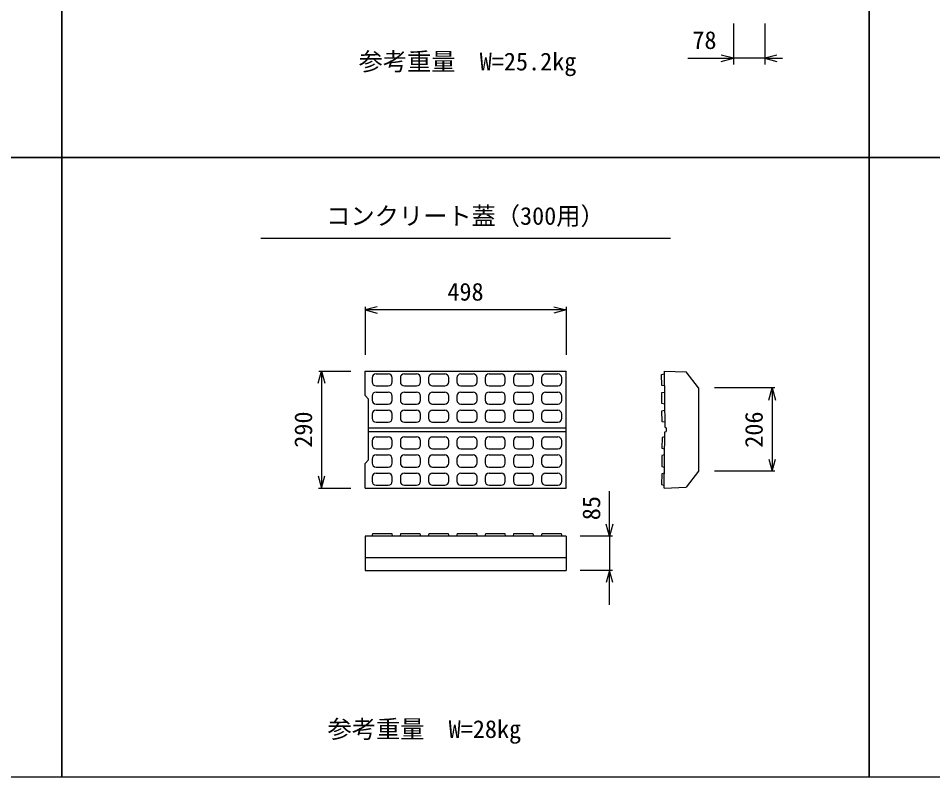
# Model space of a CAD drawing. Units: millimetres, scale not verified. Extents: x -16800 to 16800, y -5940 to 5940.
# Drawn here: x -5016 to -2751, y -1649 to 229 of the extents above; entities that cross this region are included whole.
import ezdxf
from ezdxf.enums import TextEntityAlignment as Align

# ---------------------------------------------------------------- set-up
doc = ezdxf.new("R2010")
doc.units = ezdxf.units.MM
doc.header["$LTSCALE"] = 20
for name, color, linetype, lineweight in [('0-0_DIM', 7, 'Continuous', 25), ('0-2_HATCH', 6, 'Continuous', 25), ('0-5_OUTLINE', 3, 'Continuous', 25), ('0-6_TXT', 7, 'Continuous', 25)]:
    doc.layers.add(name, color=color, linetype=linetype, lineweight=lineweight)
doc.styles.add('ＭＳ ゴシック', font='')
doc.styles.get('ＭＳ ゴシック').set_extended_font_data('MS Gothic')

msp = doc.modelspace()

# ---------------------------------------------------------------- linework, layer by layer
at = {"layer": '0-0_DIM'}
for p, q in [((-3244.69, 216.85), (-3244.69, 115.26)), ((-3166.69, 216.85), (-3166.69, 115.26)), ((-3357.3, 130.26), (-3244.69, 130.26)), ((-3166.69, 130.26), (-3244.69, 130.26)), ((-3166.69, 130.26), (-3123.22, 130.26)), ((-4157.23, -485.67), (-4157.23, -604.42)), ((-3659.23, -493.17), (-4157.23, -493.17)), ((-3659.23, -485.67), (-3659.23, -604.42)), ((-4272.05, -644.42), (-4192.23, -644.42)), ((-4265.05, -644.42), (-4265.05, -934.42)), ((-3141.72, -686.42), (-3291.23, -686.42)), ((-3148.72, -686.42), (-3148.72, -892.42)), ((-3141.72, -892.42), (-3291.23, -892.42)), ((-4272.55, -934.42), (-4192.23, -934.42)), ((-3551.41, -1053.71), (-3551.41, -942.44)), ((-3543.91, -1053.71), (-3624.23, -1053.71)), ((-3551.41, -1053.71), (-3551.41, -1138.71)), ((-3543.91, -1138.71), (-3624.23, -1138.71)), ((-3551.41, -1223.71), (-3551.41, -1138.71))]:
    msp.add_line(p, q, dxfattribs=at)
for points in [[(-3274.69, 122.22), (-3244.69, 130.26), (-3274.69, 138.3)], [(-3136.69, 138.3), (-3166.69, 130.26), (-3136.69, 122.22)], [(-4127.23, -485.14), (-4157.23, -493.17), (-4127.23, -501.21)], [(-3689.23, -485.14), (-3659.23, -493.17), (-3689.23, -501.21)], [(-4273.09, -674.42), (-4265.05, -644.42), (-4257.02, -674.42)], [(-3156.76, -716.42), (-3148.72, -686.42), (-3140.68, -716.42)], [(-3156.76, -862.42), (-3148.72, -892.42), (-3140.68, -862.42)], [(-4273.09, -904.42), (-4265.05, -934.42), (-4257.02, -904.42)], [(-3543.37, -1023.71), (-3551.41, -1053.71), (-3559.45, -1023.71)], [(-3543.37, -1168.71), (-3551.41, -1138.71), (-3559.45, -1168.71)]]:
    msp.add_lwpolyline(points, dxfattribs=at)
at = {"layer": '0-2_HATCH'}
for p, q in [((-4129.73, -651.42), (-4099.73, -651.42)), ((-4059.73, -651.42), (-4029.73, -651.42)), ((-3989.73, -651.42), (-3959.73, -651.42)), ((-3919.73, -651.42), (-3889.73, -651.42)), ((-3849.73, -651.42), (-3819.73, -651.42)), ((-3779.73, -651.42), (-3749.73, -651.42)), ((-3709.73, -651.42), (-3679.73, -651.42)), ((-4139.73, -661.42), (-4139.73, -671.42)), ((-4089.73, -671.42), (-4089.73, -661.42)), ((-4069.73, -661.42), (-4069.73, -671.42)), ((-4019.73, -671.42), (-4019.73, -661.42)), ((-3999.73, -661.42), (-3999.73, -671.42)), ((-3949.73, -671.42), (-3949.73, -661.42)), ((-3929.73, -661.42), (-3929.73, -671.42)), ((-3879.73, -671.42), (-3879.73, -661.42)), ((-3859.73, -661.42), (-3859.73, -671.42)), ((-3809.73, -671.42), (-3809.73, -661.42)), ((-3789.73, -661.42), (-3789.73, -671.42)), ((-3739.73, -671.42), (-3739.73, -661.42)), ((-3719.73, -661.42), (-3719.73, -671.42)), ((-3669.73, -671.42), (-3669.73, -661.42)), ((-4129.73, -681.42), (-4099.73, -681.42)), ((-4129.73, -696.42), (-4099.73, -696.42)), ((-4059.73, -681.42), (-4029.73, -681.42)), ((-4059.73, -696.42), (-4029.73, -696.42)), ((-3989.73, -681.42), (-3959.73, -681.42)), ((-3989.73, -696.42), (-3959.73, -696.42)), ((-3919.73, -681.42), (-3889.73, -681.42)), ((-3919.73, -696.42), (-3889.73, -696.42)), ((-3849.73, -681.42), (-3819.73, -681.42)), ((-3849.73, -696.42), (-3819.73, -696.42)), ((-3779.73, -681.42), (-3749.73, -681.42)), ((-3779.73, -696.42), (-3749.73, -696.42)), ((-3709.73, -681.42), (-3679.73, -681.42)), ((-3709.73, -696.42), (-3679.73, -696.42)), ((-3415.83, -681.42), (-3422.35, -679.92)), ((-4139.73, -706.42), (-4139.73, -716.42)), ((-4089.73, -716.42), (-4089.73, -706.42)), ((-4069.73, -706.42), (-4069.73, -716.42)), ((-4019.73, -716.42), (-4019.73, -706.42)), ((-3999.73, -706.42), (-3999.73, -716.42)), ((-3949.73, -716.42), (-3949.73, -706.42)), ((-3929.73, -706.42), (-3929.73, -716.42)), ((-3879.73, -716.42), (-3879.73, -706.42)), ((-3859.73, -706.42), (-3859.73, -716.42)), ((-3809.73, -716.42), (-3809.73, -706.42)), ((-3789.73, -706.42), (-3789.73, -716.42)), ((-3739.73, -716.42), (-3739.73, -706.42)), ((-3719.73, -706.42), (-3719.73, -716.42)), ((-3669.73, -716.42), (-3669.73, -706.42)), ((-4129.73, -726.42), (-4099.73, -726.42)), ((-4129.73, -741.42), (-4099.73, -741.42)), ((-4059.73, -726.42), (-4029.73, -726.42)), ((-4059.73, -741.42), (-4029.73, -741.42)), ((-3989.73, -726.42), (-3959.73, -726.42)), ((-3989.73, -741.42), (-3959.73, -741.42)), ((-3919.73, -726.42), (-3889.73, -726.42)), ((-3919.73, -741.42), (-3889.73, -741.42)), ((-3849.73, -726.42), (-3819.73, -726.42)), ((-3849.73, -741.42), (-3819.73, -741.42)), ((-3779.73, -726.42), (-3749.73, -726.42)), ((-3779.73, -741.42), (-3749.73, -741.42)), ((-3709.73, -726.42), (-3679.73, -726.42)), ((-3709.73, -741.42), (-3679.73, -741.42)), ((-3415.37, -726.42), (-3421.89, -724.92)), ((-4139.73, -751.42), (-4139.73, -761.42)), ((-4089.73, -761.42), (-4089.73, -751.42)), ((-4069.73, -751.42), (-4069.73, -761.42)), ((-4019.73, -761.42), (-4019.73, -751.42)), ((-3999.73, -751.42), (-3999.73, -761.42)), ((-3949.73, -761.42), (-3949.73, -751.42)), ((-3929.73, -751.42), (-3929.73, -761.42)), ((-3879.73, -761.42), (-3879.73, -751.42)), ((-3859.73, -751.42), (-3859.73, -761.42)), ((-3809.73, -761.42), (-3809.73, -751.42)), ((-3789.73, -751.42), (-3789.73, -761.42)), ((-3739.73, -761.42), (-3739.73, -751.42)), ((-3719.73, -751.42), (-3719.73, -761.42)), ((-3669.73, -761.42), (-3669.73, -751.42)), ((-3414.91, -771.42), (-3421.43, -769.92)), ((-4129.73, -771.42), (-4099.73, -771.42)), ((-4059.73, -771.42), (-4029.73, -771.42)), ((-3989.73, -771.42), (-3959.73, -771.42)), ((-3919.73, -771.42), (-3889.73, -771.42)), ((-3849.73, -771.42), (-3819.73, -771.42)), ((-3779.73, -771.42), (-3749.73, -771.42)), ((-3709.73, -771.42), (-3679.73, -771.42)), ((-4129.73, -807.42), (-4099.73, -807.42)), ((-4059.73, -807.42), (-4029.73, -807.42)), ((-3989.73, -807.42), (-3959.73, -807.42)), ((-3919.73, -807.42), (-3889.73, -807.42)), ((-3849.73, -807.42), (-3819.73, -807.42)), ((-3779.73, -807.42), (-3749.73, -807.42)), ((-3709.73, -807.42), (-3679.73, -807.42)), ((-3414.91, -807.42), (-3421.43, -808.92)), ((-4139.73, -817.42), (-4139.73, -827.42)), ((-4129.73, -837.42), (-4099.73, -837.42)), ((-4089.73, -827.42), (-4089.73, -817.42)), ((-4069.73, -817.42), (-4069.73, -827.42)), ((-4059.73, -837.42), (-4029.73, -837.42)), ((-4019.73, -827.42), (-4019.73, -817.42)), ((-3999.73, -817.42), (-3999.73, -827.42)), ((-3989.73, -837.42), (-3959.73, -837.42)), ((-3949.73, -827.42), (-3949.73, -817.42)), ((-3929.73, -817.42), (-3929.73, -827.42)), ((-3919.73, -837.42), (-3889.73, -837.42)), ((-3879.73, -827.42), (-3879.73, -817.42)), ((-3859.73, -817.42), (-3859.73, -827.42)), ((-3849.73, -837.42), (-3819.73, -837.42)), ((-3809.73, -827.42), (-3809.73, -817.42)), ((-3789.73, -817.42), (-3789.73, -827.42)), ((-3779.73, -837.42), (-3749.73, -837.42)), ((-3739.73, -827.42), (-3739.73, -817.42)), ((-3719.73, -817.42), (-3719.73, -827.42)), ((-3709.73, -837.42), (-3679.73, -837.42)), ((-3669.73, -827.42), (-3669.73, -817.42)), ((-4129.73, -852.42), (-4099.73, -852.42)), ((-4059.73, -852.42), (-4029.73, -852.42)), ((-3989.73, -852.42), (-3959.73, -852.42)), ((-3919.73, -852.42), (-3889.73, -852.42)), ((-3849.73, -852.42), (-3819.73, -852.42)), ((-3779.73, -852.42), (-3749.73, -852.42)), ((-3709.73, -852.42), (-3679.73, -852.42)), ((-3415.37, -852.42), (-3421.89, -853.92)), ((-4139.73, -862.42), (-4139.73, -872.42)), ((-4129.73, -882.42), (-4099.73, -882.42)), ((-4089.73, -872.42), (-4089.73, -862.42)), ((-4069.73, -862.42), (-4069.73, -872.42)), ((-4059.73, -882.42), (-4029.73, -882.42)), ((-4019.73, -872.42), (-4019.73, -862.42)), ((-3999.73, -862.42), (-3999.73, -872.42)), ((-3989.73, -882.42), (-3959.73, -882.42)), ((-3949.73, -872.42), (-3949.73, -862.42)), ((-3929.73, -862.42), (-3929.73, -872.42)), ((-3919.73, -882.42), (-3889.73, -882.42)), ((-3879.73, -872.42), (-3879.73, -862.42)), ((-3859.73, -862.42), (-3859.73, -872.42)), ((-3849.73, -882.42), (-3819.73, -882.42)), ((-3809.73, -872.42), (-3809.73, -862.42)), ((-3789.73, -862.42), (-3789.73, -872.42)), ((-3779.73, -882.42), (-3749.73, -882.42)), ((-3739.73, -872.42), (-3739.73, -862.42)), ((-3719.73, -862.42), (-3719.73, -872.42)), ((-3709.73, -882.42), (-3679.73, -882.42)), ((-3669.73, -872.42), (-3669.73, -862.42)), ((-4129.73, -897.42), (-4099.73, -897.42)), ((-4059.73, -897.42), (-4029.73, -897.42)), ((-3989.73, -897.42), (-3959.73, -897.42)), ((-3919.73, -897.42), (-3889.73, -897.42)), ((-3849.73, -897.42), (-3819.73, -897.42)), ((-3779.73, -897.42), (-3749.73, -897.42)), ((-3709.73, -897.42), (-3679.73, -897.42)), ((-3415.83, -897.42), (-3422.35, -898.92)), ((-4139.73, -907.42), (-4139.73, -917.42)), ((-4129.73, -927.42), (-4099.73, -927.42)), ((-4089.73, -917.42), (-4089.73, -907.42)), ((-4069.73, -907.42), (-4069.73, -917.42)), ((-4059.73, -927.42), (-4029.73, -927.42)), ((-4019.73, -917.42), (-4019.73, -907.42)), ((-3999.73, -907.42), (-3999.73, -917.42)), ((-3989.73, -927.42), (-3959.73, -927.42)), ((-3949.73, -917.42), (-3949.73, -907.42)), ((-3929.73, -907.42), (-3929.73, -917.42)), ((-3919.73, -927.42), (-3889.73, -927.42)), ((-3879.73, -917.42), (-3879.73, -907.42)), ((-3859.73, -907.42), (-3859.73, -917.42)), ((-3849.73, -927.42), (-3819.73, -927.42)), ((-3809.73, -917.42), (-3809.73, -907.42)), ((-3789.73, -907.42), (-3789.73, -917.42)), ((-3779.73, -927.42), (-3749.73, -927.42)), ((-3739.73, -917.42), (-3739.73, -907.42)), ((-3719.73, -907.42), (-3719.73, -917.42)), ((-3709.73, -927.42), (-3679.73, -927.42)), ((-3669.73, -917.42), (-3669.73, -907.42)), ((-4139.73, -1053.71), (-4138.23, -1047.21)), ((-4138.23, -1047.21), (-4091.23, -1047.21)), ((-4091.23, -1047.21), (-4089.73, -1053.71)), ((-4069.73, -1053.71), (-4068.23, -1047.21)), ((-4068.23, -1047.21), (-4021.23, -1047.21)), ((-4021.23, -1047.21), (-4019.73, -1053.71)), ((-3999.73, -1053.71), (-3998.23, -1047.21)), ((-3998.23, -1047.21), (-3951.23, -1047.21)), ((-3951.23, -1047.21), (-3949.73, -1053.71)), ((-3929.73, -1053.71), (-3928.23, -1047.21)), ((-3928.23, -1047.21), (-3881.23, -1047.21)), ((-3881.23, -1047.21), (-3879.73, -1053.71)), ((-3859.73, -1053.71), (-3858.23, -1047.21)), ((-3858.23, -1047.21), (-3811.23, -1047.21)), ((-3811.23, -1047.21), (-3809.73, -1053.71)), ((-3789.73, -1053.71), (-3788.23, -1047.21)), ((-3788.23, -1047.21), (-3741.23, -1047.21)), ((-3741.23, -1047.21), (-3739.73, -1053.71)), ((-3719.73, -1053.71), (-3718.23, -1047.21)), ((-3718.23, -1047.21), (-3671.23, -1047.21)), ((-3671.23, -1047.21), (-3669.73, -1053.71))]:
    msp.add_line(p, q, dxfattribs=at)
for points in [[(-3422.35, -679.97), (-3422.62, -652.97), (-3416.14, -651.42)], [(-3421.89, -724.97), (-3422.16, -697.97), (-3415.68, -696.42)], [(-3421.43, -769.97), (-3421.7, -742.97), (-3415.22, -741.42)], [(-3421.43, -808.86), (-3421.7, -835.86), (-3415.22, -837.42)], [(-3421.89, -853.86), (-3422.16, -880.86), (-3415.68, -882.42)], [(-3422.35, -898.86), (-3422.62, -925.86), (-3416.14, -927.42)]]:
    msp.add_lwpolyline(points, dxfattribs=at)
for centre, start, end in [((-4129.73, -661.42), 90, 180), ((-4099.73, -661.42), 0, 90), ((-4059.73, -661.42), 90, 180), ((-4029.73, -661.42), 0, 90), ((-3989.73, -661.42), 90, 180), ((-3959.73, -661.42), 0, 90), ((-3919.73, -661.42), 90, 180), ((-3889.73, -661.42), 0, 90), ((-3849.73, -661.42), 90, 180), ((-3819.73, -661.42), 0, 90), ((-3779.73, -661.42), 90, 180), ((-3749.73, -661.42), 0, 90), ((-3709.73, -661.42), 90, 180), ((-3679.73, -661.42), 0, 90), ((-4129.73, -671.42), 180, 270), ((-4099.73, -671.42), 270, 0), ((-4059.73, -671.42), 180, 270), ((-4029.73, -671.42), 270, 0), ((-3989.73, -671.42), 180, 270), ((-3959.73, -671.42), 270, 0), ((-3919.73, -671.42), 180, 270), ((-3889.73, -671.42), 270, 0), ((-3849.73, -671.42), 180, 270), ((-3819.73, -671.42), 270, 0), ((-3779.73, -671.42), 180, 270), ((-3749.73, -671.42), 270, 0), ((-3709.73, -671.42), 180, 270), ((-3679.73, -671.42), 270, 0), ((-4129.73, -706.42), 90, 180), ((-4099.73, -706.42), 0, 90), ((-4059.73, -706.42), 90, 180), ((-4029.73, -706.42), 0, 90), ((-3989.73, -706.42), 90, 180), ((-3959.73, -706.42), 0, 90), ((-3919.73, -706.42), 90, 180), ((-3889.73, -706.42), 0, 90), ((-3849.73, -706.42), 90, 180), ((-3819.73, -706.42), 0, 90), ((-3779.73, -706.42), 90, 180), ((-3749.73, -706.42), 0, 90), ((-3709.73, -706.42), 90, 180), ((-3679.73, -706.42), 0, 90), ((-4129.73, -716.42), 180, 270), ((-4099.73, -716.42), 270, 0), ((-4059.73, -716.42), 180, 270), ((-4029.73, -716.42), 270, 0), ((-3989.73, -716.42), 180, 270), ((-3959.73, -716.42), 270, 0), ((-3919.73, -716.42), 180, 270), ((-3889.73, -716.42), 270, 0), ((-3849.73, -716.42), 180, 270), ((-3819.73, -716.42), 270, 0), ((-3779.73, -716.42), 180, 270), ((-3749.73, -716.42), 270, 0), ((-3709.73, -716.42), 180, 270), ((-3679.73, -716.42), 270, 0), ((-4129.73, -751.42), 90, 180), ((-4099.73, -751.42), 0, 90), ((-4059.73, -751.42), 90, 180), ((-4029.73, -751.42), 0, 90), ((-3989.73, -751.42), 90, 180), ((-3959.73, -751.42), 0, 90), ((-3919.73, -751.42), 90, 180), ((-3889.73, -751.42), 0, 90), ((-3849.73, -751.42), 90, 180), ((-3819.73, -751.42), 0, 90), ((-3779.73, -751.42), 90, 180), ((-3749.73, -751.42), 0, 90), ((-3709.73, -751.42), 90, 180), ((-3679.73, -751.42), 0, 90), ((-4129.73, -761.42), 180, 270), ((-4099.73, -761.42), 270, 0), ((-4059.73, -761.42), 180, 270), ((-4029.73, -761.42), 270, 0), ((-3989.73, -761.42), 180, 270), ((-3959.73, -761.42), 270, 0), ((-3919.73, -761.42), 180, 270), ((-3889.73, -761.42), 270, 0), ((-3849.73, -761.42), 180, 270), ((-3819.73, -761.42), 270, 0), ((-3779.73, -761.42), 180, 270), ((-3749.73, -761.42), 270, 0), ((-3709.73, -761.42), 180, 270), ((-3679.73, -761.42), 270, 0), ((-4129.73, -817.42), 90, 180), ((-4099.73, -817.42), 0, 90), ((-4059.73, -817.42), 90, 180), ((-4029.73, -817.42), 0, 90), ((-3989.73, -817.42), 90, 180), ((-3959.73, -817.42), 0, 90), ((-3919.73, -817.42), 90, 180), ((-3889.73, -817.42), 0, 90), ((-3849.73, -817.42), 90, 180), ((-3819.73, -817.42), 0, 90), ((-3779.73, -817.42), 90, 180), ((-3749.73, -817.42), 0, 90), ((-3709.73, -817.42), 90, 180), ((-3679.73, -817.42), 0, 90), ((-4129.73, -827.42), 180, 270), ((-4099.73, -827.42), 270, 0), ((-4059.73, -827.42), 180, 270), ((-4029.73, -827.42), 270, 0), ((-3989.73, -827.42), 180, 270), ((-3959.73, -827.42), 270, 0), ((-3919.73, -827.42), 180, 270), ((-3889.73, -827.42), 270, 0), ((-3849.73, -827.42), 180, 270), ((-3819.73, -827.42), 270, 0), ((-3779.73, -827.42), 180, 270), ((-3749.73, -827.42), 270, 0), ((-3709.73, -827.42), 180, 270), ((-3679.73, -827.42), 270, 0), ((-4129.73, -862.42), 90, 180), ((-4099.73, -862.42), 0, 90), ((-4059.73, -862.42), 90, 180), ((-4029.73, -862.42), 0, 90), ((-3989.73, -862.42), 90, 180), ((-3959.73, -862.42), 0, 90), ((-3919.73, -862.42), 90, 180), ((-3889.73, -862.42), 0, 90), ((-3849.73, -862.42), 90, 180), ((-3819.73, -862.42), 0, 90), ((-3779.73, -862.42), 90, 180), ((-3749.73, -862.42), 0, 90), ((-3709.73, -862.42), 90, 180), ((-3679.73, -862.42), 0, 90), ((-4129.73, -872.42), 180, 270), ((-4099.73, -872.42), 270, 0), ((-4059.73, -872.42), 180, 270), ((-4029.73, -872.42), 270, 0), ((-3989.73, -872.42), 180, 270), ((-3959.73, -872.42), 270, 0), ((-3919.73, -872.42), 180, 270), ((-3889.73, -872.42), 270, 0), ((-3849.73, -872.42), 180, 270), ((-3819.73, -872.42), 270, 0), ((-3779.73, -872.42), 180, 270), ((-3749.73, -872.42), 270, 0), ((-3709.73, -872.42), 180, 270), ((-3679.73, -872.42), 270, 0), ((-4129.73, -907.42), 90, 180), ((-4099.73, -907.42), 0, 90), ((-4059.73, -907.42), 90, 180), ((-4029.73, -907.42), 0, 90), ((-3989.73, -907.42), 90, 180), ((-3959.73, -907.42), 0, 90), ((-3919.73, -907.42), 90, 180), ((-3889.73, -907.42), 0, 90), ((-3849.73, -907.42), 90, 180), ((-3819.73, -907.42), 0, 90), ((-3779.73, -907.42), 90, 180), ((-3749.73, -907.42), 0, 90), ((-3709.73, -907.42), 90, 180), ((-3679.73, -907.42), 0, 90), ((-4129.73, -917.42), 180, 270), ((-4099.73, -917.42), 270, 0), ((-4059.73, -917.42), 180, 270), ((-4029.73, -917.42), 270, 0), ((-3989.73, -917.42), 180, 270), ((-3959.73, -917.42), 270, 0), ((-3919.73, -917.42), 180, 270), ((-3889.73, -917.42), 270, 0), ((-3849.73, -917.42), 180, 270), ((-3819.73, -917.42), 270, 0), ((-3779.73, -917.42), 180, 270), ((-3749.73, -917.42), 270, 0), ((-3709.73, -917.42), 180, 270), ((-3679.73, -917.42), 270, 0)]:
    msp.add_arc(centre, 10, start, end, dxfattribs=at)
at = {"layer": '0-5_OUTLINE'}
for p, q in [((-4157.23, -644.42), (-3659.23, -644.42)), ((-4157.23, -705.42), (-4157.23, -644.42)), ((-3659.23, -934.42), (-3659.23, -644.42)), ((-3416.21, -644.42), (-3414.79, -783.4)), ((-3416.21, -644.42), (-3361.32, -646.49)), ((-3331.23, -686.42), (-3361.32, -646.49)), ((-3331.23, -686.42), (-3331.23, -892.42)), ((-4157.23, -705.42), (-4148.23, -714.42)), ((-4148.23, -784.92), (-3659.23, -784.92)), ((-3414.79, -783.4), (-3411.59, -784.92)), ((-3411.59, -784.92), (-3411.59, -793.92)), ((-4148.23, -793.92), (-3659.23, -793.92)), ((-3416.21, -934.4), (-3414.79, -795.44)), ((-3414.79, -795.44), (-3411.59, -793.92)), ((-3331.23, -892.42), (-3361.31, -932.33)), ((-4157.23, -934.42), (-3659.23, -934.42)), ((-3416.21, -934.4), (-3361.31, -932.33)), ((-3659.23, -1053.71), (-4157.23, -1053.71)), ((-4157.23, -1053.71), (-4157.23, -1138.71)), ((-3659.23, -1053.71), (-3659.23, -1138.71)), ((-4157.23, -1106.71), (-3659.23, -1106.71)), ((-4157.23, -1138.71), (-3659.23, -1138.71))]:
    msp.add_line(p, q, dxfattribs=at)
msp.add_lwpolyline([(-4157.23, -934.42), (-4157.23, -873.42), (-4148.23, -864.42), (-4148.23, -714.42)], dxfattribs=at)
at = {"layer": '0-6_TXT'}
msp.add_line((-4415.71, -315.35), (-3400.76, -315.35), dxfattribs=at)
for points in [[(-6908.23, -115.35), (-4908.23, -115.35), (-4908.23, 2334.65), (-6908.23, 2334.65)], [(-4908.23, -115.35), (-2908.23, -115.35), (-2908.23, 2334.65), (-4908.23, 2334.65)], [(-2908.23, -115.35), (-908.23, -115.35), (-908.23, 2334.65), (-2908.23, 2334.65)], [(-6908.23, -1649.44), (-4908.23, -1649.44), (-4908.23, -115.35), (-6908.23, -115.35)], [(-4908.23, -1649.44), (-2908.23, -1649.44), (-2908.23, -115.35), (-4908.23, -115.35)], [(-2908.23, -1649.44), (-908.23, -1649.44), (-908.23, -115.35), (-2908.23, -115.35)]]:
    msp.add_lwpolyline(points, close=True, dxfattribs=at)

# ---------------------------------------------------------------- texts
at = {"layer": '0-0_DIM', "style": 'ＭＳ ゴシック'}
for s, p in [('78', (-3346.33, 140.26)), ('参考重量\u3000W=25.2kg', (-4173.08, 87.14)), ('498', (-3953.23, -483.17)), ('参考重量\u3000W=28kg', (-4250.08, -1566.61))]:
    msp.add_text(s, height=43.99, dxfattribs=at).set_placement(p, align=Align.BOTTOM_LEFT)
for s, p in [('290', (-4275.05, -834.42)), ('206', (-3158.72, -834.42)), ('85', (-3561.41, -1014))]:
    msp.add_text(s, height=43.99, rotation=90, dxfattribs=at).set_placement(p, align=Align.BOTTOM_LEFT)
at = {"layer": '0-6_TXT', "style": 'ＭＳ ゴシック'}
msp.add_text('コンクリート蓋（300用）', height=43.99, dxfattribs=at).set_placement((-4253.23, -295.35), align=Align.BOTTOM_LEFT)

doc.saveas('drawing.dxf')
